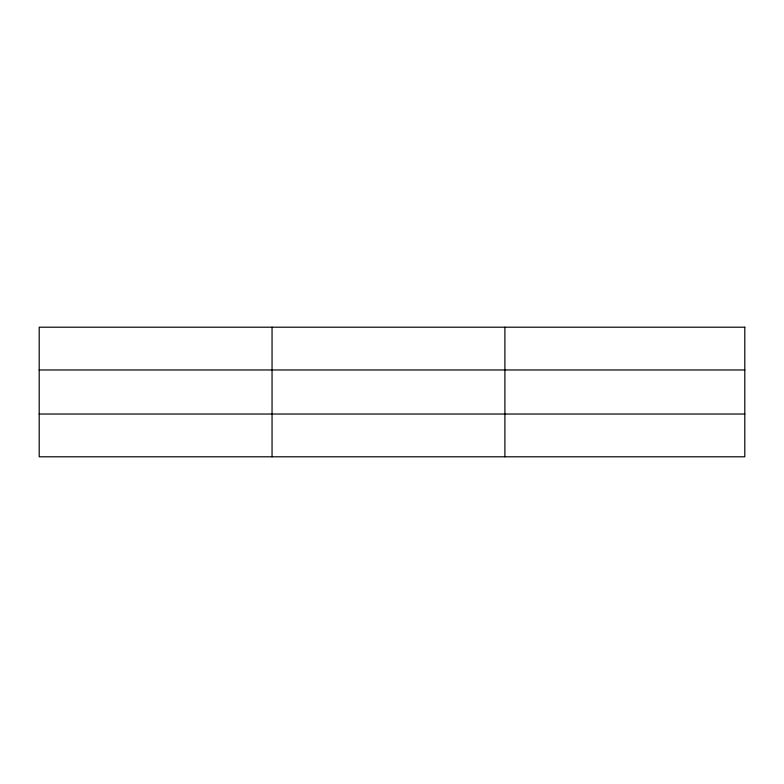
<?xml version="1.0" encoding="UTF-8"?>
<svg xmlns="http://www.w3.org/2000/svg" width="784" height="784" viewBox="0 0 784 784"><rect width="100%" height="100%" fill="white"/><g stroke="black" fill="none" stroke-linecap="round" stroke-linejoin="round"><path stroke-width="1.18" d="M504.896 327.202L504.896 456.798M39.2 369.97L744.8 369.97M39.2 414.03L744.8 414.03M272.048 327.202L272.048 456.798M744.8 327.202L744.8 456.798L39.2 456.798L39.2 327.202L744.8 327.202"/></g></svg>
